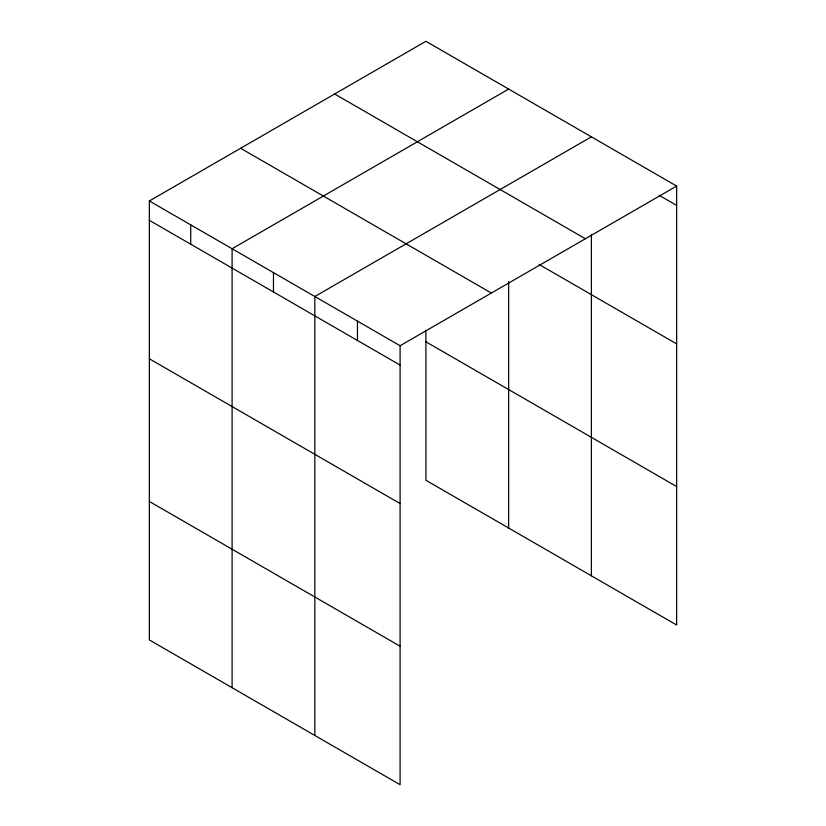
<?xml version="1.0" encoding="UTF-8"?>
<svg xmlns="http://www.w3.org/2000/svg" width="826" height="826" viewBox="0 0 826 826"><rect width="100%" height="100%" fill="white"/><g stroke="black" fill="none" stroke-linecap="round" stroke-linejoin="round"><path stroke-width="1.24" d="M149.351 200.966L400.094 345.733L400.094 784.7L149.351 639.933L149.351 200.966L425.906 41.3L676.649 186.067L676.649 625.034L425.906 480.267L425.906 330.224M508.651 89.074L232.096 248.74L232.096 687.707M591.395 136.848L314.84 296.513L314.84 735.481M400.094 345.733L676.649 186.067M659.169 195.308L676.649 205.406M334.644 93.988L585.386 238.755M539.141 264.496L676.649 343.884M240.614 148.277L491.356 293.044M425.906 341.788L676.649 486.555M149.351 220.315L400.094 365.082M149.351 358.783L400.094 503.55M149.351 501.454L400.094 646.221M591.395 234.398L591.395 575.805M508.651 281.594L508.651 528.041M357.462 321.128L357.462 340.467M273.468 272.632L273.468 291.97M190.723 224.858L190.723 244.197"/></g></svg>
